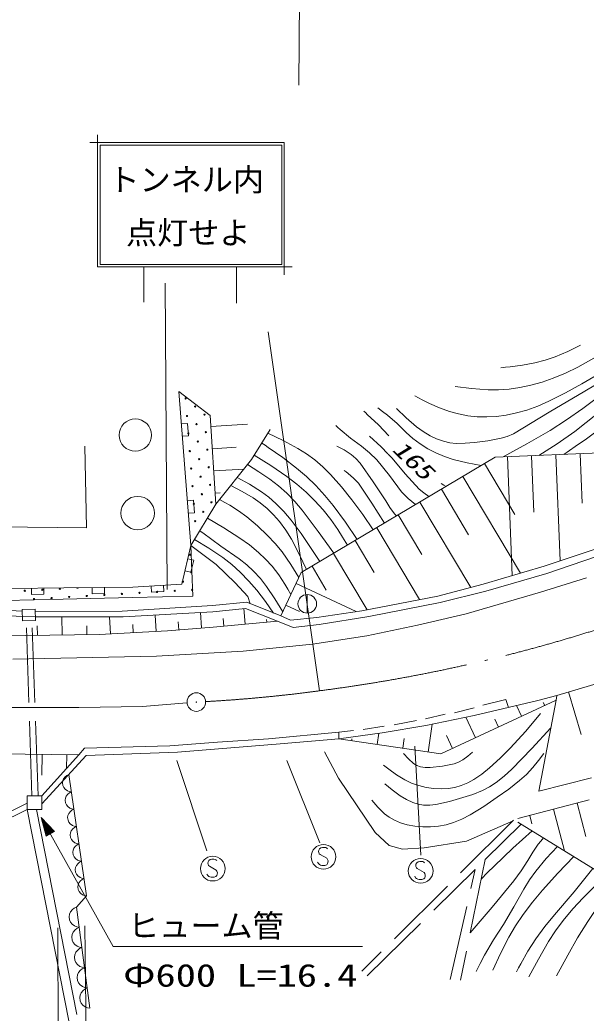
# Model space of a CAD drawing. Units: millimetres, scale not verified. Extents: x 12856 to 652856, y -57628 to 302372.
# Drawn here: x 330955 to 376423, y 181725 to 261579 of the extents above; entities that cross this region are included whole.
import ezdxf
from ezdxf.enums import TextEntityAlignment as Align

# ---------------------------------------------------------------- set-up
doc = ezdxf.new("R2010")
doc.units = ezdxf.units.MM
doc.header["$LTSCALE"] = 1000
doc.linetypes.add('DASHED', pattern=[7.5, 6, -1.5])
doc.linetypes.add('LONG_DASHED_DOTTED', pattern=[15.25, 12, -1.5, 0.25, -1.5])
for name, color, linetype, lineweight in [('S-BGD', 7, 'Continuous', 13), ('S-BGD-HTXT', 6, 'Continuous', 13), ('S-BMK', 2, 'LONG_DASHED_DOTTED', 13)]:
    doc.layers.add(name, color=color, linetype=linetype, lineweight=lineweight)
doc.styles.add('ＭＳ ゴシック', font='')
doc.styles.add('ＭＳ 明朝', font='')
doc.styles.get('ＭＳ ゴシック').set_extended_font_data('MS Gothic')
doc.styles.get('ＭＳ 明朝').set_extended_font_data('MS Mincho')

# ---------------------------------------------------------------- blocks, each defined once
blk = doc.blocks.new('BUHIN5')
at = {"color": 2, "linetype": 'Continuous', "lineweight": 13}
for radius in [746, 22.5]:
    blk.add_circle((0, 0), radius, dxfattribs=at)
blk = doc.blocks.new('BUHIN12')
at = {"color": 7, "linetype": 'Continuous', "lineweight": 13}
blk.add_lwpolyline([(310, 645), (255, 705), (180, 740), (75, 760), (-80, 760), (-210, 725), (-320, 650), (-385, 540), (-390, 425), (-385, 350), (-345, 250), (-275, 195), (270, -120), (330, -210), (370, -335), (360, -455), (325, -550), (255, -640), (100, -685), (-130, -685), (-230, -670), (-325, -625), (-405, -550), (-475, -435)], dxfattribs=at)
blk.add_circle((0, 0), 995, dxfattribs=at)
blk = doc.blocks.new('BUHIN14')
at = {"color": 7, "linetype": 'Continuous', "lineweight": 13}
blk.add_line((0, 746), (0, -746), dxfattribs=at)
blk.add_circle((0, 0), 746, dxfattribs=at)
blk = doc.blocks.new('BUHIN54')
at = {"color": 7, "linetype": 'Continuous', "lineweight": 13}
blk.add_lwpolyline([(39, -498), (537, -460), (460, 537), (-39, 498)], dxfattribs=at)
blk = doc.blocks.new('BUHIN65')
at = {"color": 7, "linetype": 'Continuous', "lineweight": 13}
blk.add_lwpolyline([(-102, 697), (-255, 621), (-379, 517), (-512, 359), (-573, 193), (-601, 22), (-570, -194), (-493, -350), (-387, -491), (-214, -605), (-66, -665), (102, -697)], dxfattribs=at)
blk = doc.blocks.new('BUHIN66')
at = {"color": 7, "linetype": 'Continuous', "lineweight": 13}
blk.add_lwpolyline([(-107, 814), (-286, 728), (-432, 609), (-590, 427), (-664, 235), (-700, 36), (-667, -216), (-581, -399), (-459, -565), (-260, -700), (-89, -773), (107, -814)], dxfattribs=at)
blk = doc.blocks.new('plus')
at = {"color": 0, "linetype": 'Continuous', "lineweight": -2}
for p, q in [((-1.25, 0), (1.25, 0)), ((0, -1.25), (0, 1.25))]:
    blk.add_line(p, q, dxfattribs=at)

msp = doc.modelspace()

# ---------------------------------------------------------------- linework, layer by layer
at = {"layer": 'S-BGD'}
for p, q in [((352189, 251714), (337189, 251714)), ((337189, 251714), (337189, 241714)), ((352189, 241714), (352189, 251714)), ((351989, 251514), (337389, 251514)), ((337389, 251514), (337389, 241914)), ((351989, 241914), (351989, 251514)), ((337189, 241714), (352189, 241714)), ((337389, 241914), (351989, 241914)), ((340921, 241714), (340921, 238880)), ((348343, 241714), (348343, 238806)), ((342792, 215779), (342618, 240418)), ((355016, 207640), (350896, 236507)), ((344684, 219325), (343720, 231690)), ((343720, 231690), (346245, 229782)), ((346245, 229782), (346698, 222636)), ((346301, 228889), (349244, 229076)), ((349553, 226222), (351046, 228651)), ((336317, 220739), (336169, 227308)), ((346415, 227102), (348329, 227224)), ((369126, 226425), (378873, 226813)), ((346698, 222636), (349553, 226222)), ((353547, 217141), (369126, 226425)), ((370101, 226464), (370482, 216900)), ((372050, 226542), (372231, 222008)), ((374000, 226619), (374339, 218095)), ((375949, 226697), (376108, 222717)), ((346528, 225316), (348954, 225470)), ((368260, 225909), (370707, 221804)), ((366529, 224878), (371163, 217103)), ((364798, 223846), (366984, 220178)), ((346642, 223529), (347046, 223555)), ((363067, 222815), (367160, 215947)), ((344684, 219325), (346698, 222636)), ((361336, 221783), (363233, 218601)), ((327921, 220838), (336317, 220739)), ((359605, 220751), (363048, 214974)), ((357874, 219720), (359410, 217143)), ((343946, 216205), (344684, 219325)), ((344684, 219325), (344854, 215241)), ((344684, 219325), (346706, 217799)), ((378384, 219443), (373056, 217667)), ((373262, 217071), (378619, 218899)), ((356143, 218688), (358843, 214158)), ((346706, 217799), (348234, 216332)), ((354412, 217657), (355556, 215737)), ((373056, 217667), (368146, 216204)), ((351905, 213654), (353547, 217141)), ((368383, 215642), (373262, 217071)), ((376442, 216730), (372770, 215570)), ((330277, 215865), (334474, 215922)), ((334474, 215922), (340033, 215979)), ((340033, 215979), (343946, 216205)), ((348234, 216332), (349253, 215212)), ((353136, 216269), (357946, 214005)), ((368146, 216204), (364521, 215259)), ((364692, 214743), (368383, 215642)), ((334417, 215014), (329766, 214901)), ((339976, 215128), (334417, 215014)), ((344854, 215241), (339976, 215128)), ((349253, 215212), (349453, 214642)), ((364521, 215259), (358418, 214076)), ((372770, 215570), (366782, 213830)), ((324592, 214365), (331141, 214048)), ((331138, 214185), (332194, 214208)), ((331158, 213256), (331138, 214185)), ((332194, 214208), (332214, 213279)), ((332198, 214016), (339160, 214032)), ((339160, 214032), (346432, 214485)), ((346432, 214485), (349166, 214757)), ((346454, 213987), (349074, 214261)), ((349052, 212997), (348942, 214248)), ((349074, 214261), (351642, 213225)), ((349166, 214757), (351905, 213654)), ((352315, 214526), (353407, 214012)), ((358418, 214076), (354792, 213528)), ((358988, 213614), (364692, 214743)), ((324872, 213896), (331150, 213621)), ((331150, 213621), (332208, 213590)), ((332214, 213279), (331158, 213256)), ((332208, 213590), (339246, 213591)), ((334346, 212128), (334331, 213591)), ((338235, 212210), (338159, 213591)), ((339246, 213591), (346454, 213987)), ((341892, 212413), (341818, 213732)), ((345548, 212692), (345445, 213932)), ((351642, 213225), (346462, 212768)), ((347325, 212845), (347272, 213456)), ((350779, 213149), (350759, 213369)), ((351642, 213225), (352905, 212731)), ((351905, 213654), (352689, 213314)), ((354792, 213528), (352689, 213314)), ((354992, 212972), (358988, 213614)), ((366782, 213830), (362878, 212903)), ((332363, 212108), (332355, 212849)), ((336329, 212149), (336322, 212870)), ((342806, 212464), (337321, 212159)), ((340064, 212311), (340027, 212972)), ((346462, 212768), (342806, 212464)), ((343720, 212540), (343666, 213185)), ((352905, 212731), (354992, 212972)), ((362878, 212903), (358819, 212052)), ((331371, 212098), (323875, 212007)), ((337321, 212159), (331371, 212098)), ((358819, 212052), (354451, 211395)), ((348888, 210815), (341930, 210429)), ((354451, 211395), (348888, 210815)), ((341930, 210429), (330388, 210186)), ((374081, 207270), (377777, 208371)), ((374026, 206887), (364764, 202567)), ((367446, 205645), (372558, 206859)), ((368129, 206476), (369980, 206930)), ((369980, 206930), (370192, 206297)), ((372558, 206859), (374081, 207270)), ((374026, 206887), (372614, 199578)), ((374081, 207270), (374026, 206887)), ((375005, 207545), (376024, 204127)), ((365861, 205877), (367422, 206277)), ((371247, 205591), (370846, 206452)), ((373100, 206455), (372986, 206699)), ((361016, 204916), (362813, 205242)), ((363521, 205387), (365117, 205750)), ((363549, 204854), (367446, 205645)), ((367542, 203863), (366775, 205508)), ((369395, 204727), (369105, 205348)), ((356565, 204324), (357732, 204444)), ((358531, 204535), (360200, 204789)), ((360048, 204261), (363549, 204854)), ((363740, 202718), (364072, 204960)), ((350924, 203789), (346815, 203497)), ((356565, 204324), (350924, 203789)), ((351862, 203375), (356574, 203781)), ((356574, 203781), (356565, 204324)), ((356574, 203781), (360048, 204261)), ((364764, 202567), (356574, 203781)), ((357598, 203629), (357620, 203779)), ((359645, 203326), (359779, 204224)), ((361693, 203022), (361808, 203800)), ((365690, 202999), (365202, 204045)), ((284448, 203210), (335700, 202493)), ((336152, 203015), (335700, 202493)), ((342985, 203210), (336152, 203015)), ((346815, 203497), (342985, 203210)), ((343613, 202702), (351862, 203375)), ((362663, 203193), (363164, 194424)), ((332713, 199202), (335700, 202493)), ((332713, 198559), (336278, 202431)), ((332743, 202535), (332720, 200864)), ((334714, 202507), (334699, 201390)), ((336278, 202431), (343613, 202702)), ((343571, 202040), (345977, 194774)), ((352391, 202040), (355047, 195426)), ((356551, 200603), (355407, 202738)), ((334877, 200909), (336312, 191152)), ((359496, 196243), (356551, 200603)), ((376860, 200653), (372614, 199578)), ((331531, 199202), (332713, 199202)), ((331531, 198107), (331531, 199202)), ((332713, 199202), (332713, 198107)), ((370944, 197361), (376662, 198861)), ((331531, 198596), (324663, 195229)), ((325236, 194940), (331531, 198107)), ((332713, 198107), (331531, 198107)), ((331531, 198107), (334923, 180968)), ((335540, 181613), (332283, 198107)), ((373803, 198111), (374679, 194773)), ((375709, 198611), (376411, 195938)), ((371897, 197611), (372071, 196946)), ((370553, 197196), (366817, 195556)), ((379237, 191946), (370945, 197088)), ((360602, 195213), (359496, 196243)), ((361669, 194908), (360602, 195213)), ((363423, 195023), (361669, 194908)), ((366817, 195556), (363423, 195023)), ((335501, 190255), (336312, 191152)), ((335501, 190255), (336572, 182119))]:
    msp.add_line(p, q, dxfattribs=at)
at = {"layer": 'S-BGD', "linetype": 'DASHED'}
for p, q in [((331919, 199202), (331460, 213263)), ((332412, 199202), (331919, 213273)), ((370592, 197234), (358409, 185090)), ((368311, 194066), (371208, 196925)), ((368311, 194066), (366328, 184372)), ((358848, 184728), (367515, 193280)), ((365504, 184441), (367515, 193280))]:
    msp.add_line(p, q, dxfattribs=at)
at = {"layer": 'S-BGD'}
for points in [[(396864, 244448), (394712, 242387), (392520, 240371), (390946, 239015), (389327, 237698), (386800, 235755), (384235, 233859), (381944, 232170), (379683, 230428), (378089, 229141), (376461, 227903), (375554, 227268), (374639, 226645)], [(372637, 226565), (374097, 227504), (375522, 228491), (378394, 230768), (381301, 232996), (383849, 234791), (386363, 236635), (388096, 238000), (389800, 239420), (390712, 240198), (391629, 240988)], [(369760, 226450), (371658, 227485), (373532, 228576), (374857, 229429), (376157, 230338), (379140, 232561), (382156, 234733), (385030, 236706), (387869, 238727), (388815, 239431), (389765, 240145)], [(361203, 230333), (361981, 229575), (362795, 228867), (363326, 228480), (363900, 228135), (364420, 227891), (364971, 227700), (365477, 227586), (365989, 227534), (366714, 227541), (367455, 227610), (368540, 227747), (369599, 227940), (370097, 228094), (370587, 228310), (373447, 230047), (376327, 231726), (378180, 232815), (380014, 233962), (381834, 235179), (383629, 236452), (385401, 237772), (387154, 239114)], [(385069, 238848), (383342, 237355), (381572, 235906), (380432, 235047), (379258, 234238), (377685, 233252), (376070, 232311), (374768, 231587), (373439, 230917), (372558, 230533), (371655, 230205), (370837, 229973), (369994, 229798), (369220, 229696), (368440, 229655), (367675, 229676), (366915, 229757), (366175, 229897), (365451, 230095), (364646, 230390), (363852, 230746), (363260, 231040), (362662, 231349)], [(365901, 232104), (367223, 231943), (368546, 231844), (369383, 231840), (370231, 231897), (371106, 232018), (371982, 232200), (372882, 232450), (373772, 232760), (374777, 233182), (375757, 233658), (377239, 234475), (378692, 235344), (380265, 236315), (381830, 237295)], [(375973, 235431), (374963, 234928), (373930, 234482), (373126, 234211), (372293, 233994), (371320, 233810), (370329, 233685), (369961, 233648), (369584, 233612)], [(360570, 228131), (359741, 229009), (358855, 229859), (358724, 229981), (358585, 230111)], [(367997, 225752), (366867, 225965), (365751, 226236), (365049, 226468), (364354, 226762), (363712, 227098), (363091, 227491), (362515, 227928), (361980, 228410), (361245, 229130), (360465, 229810), (360083, 230097), (359694, 230377)], [(362716, 222605), (362140, 223102), (361609, 223640), (360644, 224949), (359630, 226220), (359032, 226778), (358386, 227298), (357504, 227949), (356661, 228646), (356491, 228801), (356322, 228957)], [(350857, 228344), (352086, 227757), (353279, 227122), (353979, 226685), (354644, 226200), (355281, 225646), (355887, 225038), (356770, 224040), (357610, 222999), (358484, 221811), (359323, 220583)], [(359029, 228114), (359957, 227247), (360498, 226690)], [(358035, 219816), (357102, 221189), (356121, 222526), (355442, 223350), (354718, 224135), (353964, 224864), (353170, 225547), (352060, 226394), (350903, 227198), (350639, 227377), (350373, 227556)], [(356411, 227315), (356998, 227008), (357555, 226648), (357931, 226315), (358276, 225928), (359330, 224435), (360328, 222918), (360664, 222376), (361047, 221872), (361116, 221788), (361193, 221697)], [(349777, 226585), (351107, 225753), (352403, 224871), (353194, 224261), (353950, 223603), (354644, 222920), (355300, 222189), (355914, 221410), (356478, 220598), (356873, 219984), (357264, 219356)], [(360515, 226672), (360839, 226340), (361898, 225081), (363005, 223858), (363390, 223545), (363801, 223252)], [(356153, 218694), (354914, 220447), (353621, 222174), (353031, 222868), (352394, 223527), (351729, 224110), (351025, 224649), (350149, 225250), (349245, 225834)], [(360238, 221129), (359215, 222736), (358134, 224322), (357748, 224734), (357310, 225110), (357153, 225234), (356988, 225363)], [(348411, 224788), (349401, 224239), (350354, 223641), (350949, 223193), (351508, 222697), (352141, 222043), (352730, 221347), (353534, 220273), (354294, 219158), (354666, 218592), (355035, 218028)], [(353982, 217401), (353394, 218627), (352753, 219825), (352301, 220547), (351797, 221238), (351321, 221795), (350802, 222308), (350257, 222757), (349675, 223159), (348802, 223671), (347902, 224148)], [(365174, 224070), (364988, 224182), (364793, 224301)], [(353362, 216749), (352710, 217792), (352005, 218806), (351450, 219484), (350842, 220132), (350025, 220900), (349169, 221622), (348514, 222110), (347817, 222553), (347409, 222785), (346996, 223009)], [(346011, 221506), (347336, 220739), (348627, 219921), (349389, 219372), (350125, 218767), (350691, 218229), (351213, 217651), (351740, 216952), (352219, 216216), (352469, 215806), (352719, 215384)], [(352060, 213985), (351440, 215020), (350770, 216022), (350270, 216658), (349724, 217255), (349170, 217774), (348570, 218253), (347092, 219263), (345642, 220326), (345524, 220419), (345405, 220511)], [(344982, 219815), (346134, 219106), (347250, 218348), (347971, 217780), (348654, 217165), (349339, 216464), (349986, 215717), (350678, 214817), (351324, 213888)], [(344200, 217279), (344687, 217164), (344917, 218137), (344430, 218252)], [(331875, 215887), (331882, 215387), (332882, 215400), (332875, 215900)], [(336753, 215945), (336759, 215445), (337758, 215455), (337753, 215955)], [(341490, 216063), (341519, 215564), (342518, 215622), (342489, 216121)], [(372754, 205802), (371571, 204401), (370334, 203029), (369527, 202219), (368666, 201439), (368056, 200948), (367413, 200509), (366914, 200235), (366391, 200016), (365883, 199871), (365359, 199785), (364783, 199753), (364195, 199782), (363582, 199873), (362987, 200022), (362413, 200226), (361866, 200486), (361204, 200891), (360572, 201348), (360365, 201507), (360159, 201667)], [(373600, 204674), (372061, 202993), (370454, 201328), (369841, 200771), (369190, 200260), (368661, 199916), (368097, 199621), (367328, 199313), (366526, 199056), (365442, 198746), (364350, 198497), (363866, 198446), (363377, 198457), (362943, 198532), (362508, 198670), (361994, 198906), (361494, 199203), (360857, 199665), (360253, 200163)], [(359219, 198847), (359707, 198283), (360239, 197761), (360616, 197475), (361029, 197239), (361527, 197028), (362061, 196870), (362679, 196753), (363305, 196696), (363940, 196699), (364580, 196761), (365179, 196877), (365773, 197053), (366447, 197330), (367103, 197665), (368205, 198341), (369288, 199078), (370209, 199725), (371087, 200416), (371633, 200922), (372136, 201470), (372590, 202027), (373036, 202607)], [(361757, 202607), (362152, 202170), (362572, 201798), (362841, 201633), (363131, 201524), (363502, 201467), (363904, 201470), (364888, 201590), (365824, 201764), (366187, 201902), (366536, 202101), (366925, 202386), (367302, 202701)], [(332741, 197315), (333656, 196327), (333100, 196016), (332742, 197311)], [(333241, 196417), (333111, 196650), (333274, 196436), (333208, 196399), (333111, 196650)], [(367105, 188169), (368882, 190237), (370623, 192355), (371208, 193153), (371749, 193993), (372137, 194665), (372576, 195301), (372787, 195552), (373013, 195806)], [(372099, 196372), (370548, 194980), (369037, 193544), (368514, 193021), (367988, 192488)], [(374113, 195124), (373225, 194152), (372382, 193137), (371883, 192442), (371430, 191704), (370632, 190261), (369781, 188846), (368992, 187630), (368251, 186376), (367921, 185727), (367605, 185071)], [(368940, 185180), (369552, 186518), (370217, 187827), (370761, 188746), (371362, 189642), (372113, 190643), (372910, 191606), (374152, 192974), (375431, 194306)], [(376953, 193363), (375453, 191482), (373897, 189627), (373115, 188678), (372376, 187687), (371753, 186712), (371175, 185695), (370997, 185370), (370821, 185043)], [(371829, 184635), (372588, 186072), (373402, 187484), (373965, 188343), (374577, 189169), (375353, 190098), (376175, 190989), (377058, 191876), (377957, 192740)], [(379177, 191983), (378365, 191243), (377591, 190456), (377054, 189804), (376556, 189105), (375730, 187766), (374951, 186389), (374494, 185558), (374036, 184716)]]:
    msp.add_lwpolyline(points, dxfattribs=at)
for points in [[(332666, 197449), (333069, 195956), (333724, 196322)], [(332815, 197180), (333580, 196349), (333121, 196093)], [(332888, 197049), (333503, 196370), (333143, 196170)], [(332963, 196915), (333427, 196392), (333165, 196246)], [(333036, 196784), (333350, 196414), (333186, 196323)]]:
    msp.add_lwpolyline(points, close=True, dxfattribs=at)
for centre, radius in [((344264, 231142), 49.8), ((345024, 230492), 49.8), ((340222, 228198), 1298), ((344374, 229732), 49.8), ((345784, 229842), 49.8), ((345134, 229082), 49.8), ((345894, 228432), 49.8), ((344484, 228322), 49.8), ((345244, 227672), 49.8), ((344594, 226912), 49.8), ((346004, 227022), 49.8), ((345354, 226262), 49.8), ((344704, 225502), 49.8), ((346114, 225612), 49.8), ((345464, 224852), 49.8), ((344814, 224092), 49.8), ((346223, 224202), 49.8), ((340415, 221928), 1344), ((345573, 223442), 49.8), ((346333, 222792), 49.8), ((344924, 222682), 49.8), ((345683, 222032), 49.8), ((345033, 221272), 49.8), ((344633, 218578), 49.8), ((344714, 217166), 49.8), ((344049, 216419), 49.8), ((331343, 215682), 49.8), ((332755, 215764), 49.8), ((334167, 215846), 49.8), ((341973, 215590), 49.8), ((343384, 215672), 49.8), ((332090, 215017), 49.8), ((333502, 215099), 49.8), ((334913, 215181), 49.8), ((336325, 215263), 49.8), ((337737, 215345), 49.8), ((339149, 215426), 49.8), ((340561, 215508), 49.8)]:
    msp.add_circle(centre, radius, dxfattribs=at)
for centre, start, end in [((335578, 215928), 174.4486, 6.72053), ((344796, 215754), 45.62484, 319.14716)]:
    msp.add_arc(centre, 49.8, start, end, dxfattribs=at)
at = {"layer": 'S-BGD-HTXT'}
for p, q in [((353431, 265261), (353357, 256328)), ((332666, 197449), (338446, 187085)), ((334005, 188589), (334061, 171567)), ((336182, 188757), (336350, 171567)), ((338446, 187085), (358466, 187085))]:
    msp.add_line(p, q, dxfattribs=at)
at = {"layer": 'S-BMK'}
for p, q in [((327512, 206291), (335690, 206291)), ((335690, 206291), (340807, 206386)), ((340807, 206386), (344374, 206673))]:
    msp.add_line(p, q, dxfattribs=at)
for centre, radius, start, end in [((338736, 334151), 127553, 277.33255, 317.34972), ((339590, 321412), 114812, 273.13586, 277.72134)]:
    msp.add_arc(centre, radius, start, end, dxfattribs=at)

# ---------------------------------------------------------------- block references
at = {"layer": 'S-BGD', "color": 1, "xscale": 500, "yscale": 500}
for p in [(337189, 251714), (352189, 241714)]:
    msp.add_blockref('plus', p, dxfattribs=at)
at = {"layer": 'S-BGD'}
for name, p in [('BUHIN54', (343961, 228599)), ('BUHIN54', (344443, 222416)), ('BUHIN14', (354029, 214628)), ('BUHIN65', (334979, 200212)), ('BUHIN65', (335184, 198819)), ('BUHIN65', (335389, 197425)), ('BUHIN65', (335594, 196031)), ('BUHIN65', (335799, 194637)), ('BUHIN12', (355335, 194292)), ('BUHIN12', (346447, 193344)), ('BUHIN12', (363140, 193164)), ('BUHIN65', (336004, 193243)), ('BUHIN65', (336209, 191849)), ('BUHIN66', (335608, 189441)), ('BUHIN66', (335822, 187814)), ('BUHIN66', (336036, 186187)), ('BUHIN66', (336251, 184560)), ('BUHIN66', (336465, 182933))]:
    msp.add_blockref(name, p, dxfattribs=at)
at = {"layer": 'S-BMK'}
msp.add_blockref('BUHIN5', (345122, 206733), dxfattribs=at)

# ---------------------------------------------------------------- texts
at = {"layer": 'S-BGD', "style": 'ＭＳ ゴシック'}
for s, p in [('トンネル内', (338063, 247267)), ('点灯せよ', (339474, 242999))]:
    msp.add_text(s, height=1833, dxfattribs=at).set_placement(p, align=Align.BOTTOM_LEFT)
at = {"layer": 'S-BGD', "style": 'ＭＳ 明朝', "oblique": 15, "width": 1.35}
msp.add_text('165', height=1320, rotation=316.3, dxfattribs=at).set_placement((360497, 226690), align=Align.BOTTOM_LEFT)
at = {"layer": 'S-BGD-HTXT', "style": 'ＭＳ ゴシック'}
msp.add_text('ヒューム管', height=1833, dxfattribs=at).set_placement((339641, 187284), align=Align.BOTTOM_LEFT)
at = {"layer": 'S-BGD-HTXT', "style": 'ＭＳ ゴシック', "width": 1.3}
msp.add_text('Φ600 L=16.4', height=1833, dxfattribs=at).set_placement((339243, 183298), align=Align.BOTTOM_LEFT)

doc.saveas('drawing.dxf')
